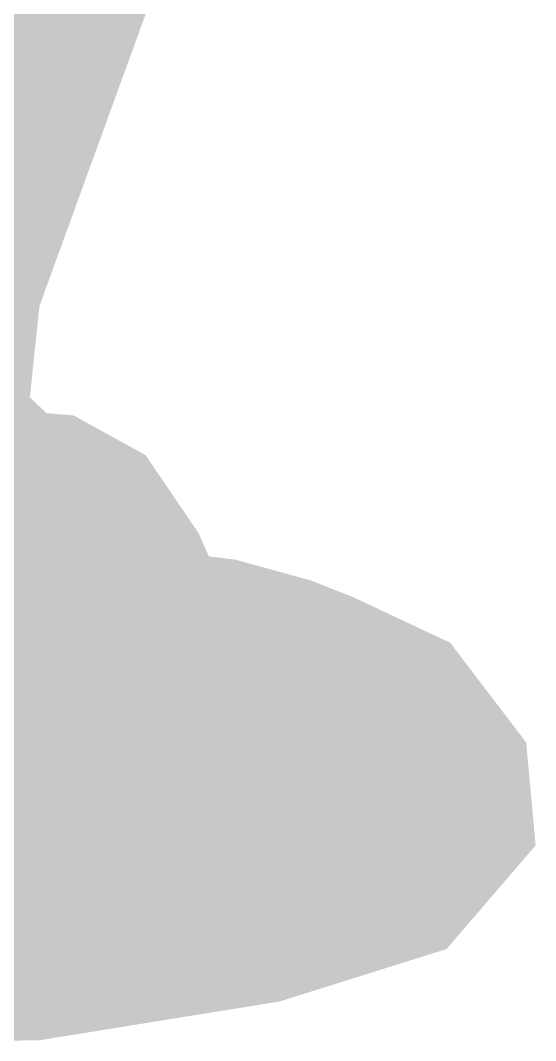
# Model space of a CAD drawing. Extents: x 158 to 430, y 344 to 468.
# Drawn here: x 318.23 to 328.04, y 344.04 to 363.47 of the extents above; entities that cross this region are included whole.
import ezdxf

# ---------------------------------------------------------------- set-up
doc = ezdxf.new("R2010")
doc.units = 0
doc.layers.add('LAYER_1', color=7, linetype='CONTINUOUS')

# ---------------------------------------------------------------- blocks, each defined once
blk = doc.blocks.new('*U2')
at = {"layer": 'LAYER_1', "color": 7}
for points in [[(318.047, 344.036), (318.047, 401.89), (318.407, 344.039)], [(318.407, 344.039), (318.047, 401.89), (318.407, 401.89)], [(318.407, 356.294), (318.407, 401.89), (318.572, 357.86)], [(318.572, 357.86), (318.407, 401.89), (318.572, 401.89)], [(318.572, 357.86), (318.572, 401.89), (318.59, 358.029)], [(318.59, 358.029), (318.572, 401.89), (318.59, 401.89)], [(318.59, 358.029), (318.59, 401.89), (318.723, 358.395)], [(318.723, 358.395), (318.59, 401.89), (318.723, 401.89)], [(318.723, 358.395), (318.723, 401.89), (319.237, 359.808)], [(319.237, 359.808), (318.723, 401.89), (319.237, 401.89)], [(319.237, 359.808), (319.237, 401.89), (320.611, 363.585)], [(318.407, 344.039), (318.407, 356.294), (318.572, 344.04)], [(318.572, 344.04), (318.407, 356.294), (318.572, 356.133)], [(318.572, 344.04), (318.572, 356.133), (318.59, 344.043)], [(318.59, 344.043), (318.572, 356.133), (318.59, 356.116)], [(318.59, 344.043), (318.59, 356.116), (318.723, 344.064)], [(318.723, 344.064), (318.59, 356.116), (318.723, 355.987)], [(318.723, 344.064), (318.723, 355.987), (319.237, 344.147)], [(319.237, 344.147), (318.723, 355.987), (319.237, 355.946)], [(319.237, 344.147), (319.237, 355.946), (320.611, 344.369)], [(320.611, 344.369), (319.237, 355.946), (320.611, 355.188)], [(320.611, 344.369), (320.611, 355.188), (320.652, 344.376)], [(320.652, 344.376), (320.611, 355.188), (320.652, 355.127)], [(320.652, 344.376), (320.652, 355.127), (320.763, 344.394)], [(320.763, 344.394), (320.652, 355.127), (320.763, 354.964)], [(320.763, 344.394), (320.763, 354.964), (321.619, 344.532)], [(321.619, 344.532), (320.763, 354.964), (321.619, 353.704)], [(321.619, 344.532), (321.619, 353.704), (321.756, 344.554)], [(321.756, 344.554), (321.619, 353.704), (321.756, 353.392)], [(321.756, 344.554), (321.756, 353.392), (321.814, 344.563)], [(321.814, 344.563), (321.756, 353.392), (321.814, 353.261)], [(321.814, 344.563), (321.814, 353.261), (321.88, 344.574)], [(321.88, 344.574), (321.814, 353.261), (321.88, 353.252)], [(321.88, 344.574), (321.88, 353.252), (322.318, 344.644)], [(322.318, 344.644), (321.88, 353.252), (322.318, 353.198)], [(322.318, 344.644), (322.318, 353.198), (322.415, 344.66)], [(322.415, 344.66), (322.318, 353.198), (322.415, 353.171)], [(322.415, 344.66), (322.415, 353.171), (323.067, 344.765)], [(323.067, 344.765), (322.415, 353.171), (323.067, 352.992)], [(323.067, 344.765), (323.067, 352.992), (323.166, 344.781)], [(323.166, 344.781), (323.067, 352.992), (323.166, 352.964)], [(323.166, 344.781), (323.166, 352.964), (323.759, 344.968)], [(323.759, 344.968), (323.166, 352.964), (323.759, 352.801)], [(323.759, 344.968), (323.759, 352.801), (324.217, 345.112)], [(324.217, 345.112), (323.759, 352.801), (324.217, 352.62)], [(324.217, 345.112), (324.217, 352.62), (324.554, 345.218)], [(324.554, 345.218), (324.217, 352.62), (324.554, 352.487)], [(324.554, 345.218), (324.554, 352.487), (324.727, 345.272)], [(324.727, 345.272), (324.554, 352.487), (324.727, 352.406)], [(324.727, 345.272), (324.727, 352.406), (324.732, 345.274)], [(324.732, 345.274), (324.727, 352.406), (324.732, 352.404)], [(324.732, 345.274), (324.732, 352.404), (325.247, 345.436)], [(325.247, 345.436), (324.732, 352.404), (325.247, 352.161)], [(325.247, 345.436), (325.247, 352.161), (325.741, 345.591)], [(325.741, 345.591), (325.247, 352.161), (325.741, 351.93)], [(325.741, 345.591), (325.741, 351.93), (325.769, 345.6)], [(325.769, 345.6), (325.741, 351.93), (325.769, 351.916)], [(325.769, 345.6), (325.769, 351.916), (325.845, 345.624)], [(325.845, 345.624), (325.769, 351.916), (325.845, 351.881)], [(325.845, 345.624), (325.845, 351.881), (326.061, 345.692)], [(326.061, 345.692), (325.845, 351.881), (326.061, 351.779)], [(326.061, 345.692), (326.061, 351.779), (326.129, 345.713)], [(326.129, 345.713), (326.061, 351.779), (326.129, 351.747)], [(326.129, 345.713), (326.129, 351.747), (326.344, 345.781)], [(326.344, 345.781), (326.129, 351.747), (326.344, 351.647)], [(326.344, 345.781), (326.344, 351.647), (326.37, 345.811)], [(326.37, 345.811), (326.344, 351.647), (326.37, 351.634)], [(326.37, 345.811), (326.37, 351.634), (326.377, 345.82)], [(326.377, 345.82), (326.37, 351.634), (326.377, 351.631)], [(326.377, 345.82), (326.377, 351.631), (326.41, 345.858)], [(326.41, 345.858), (326.377, 351.631), (326.41, 351.616)], [(326.41, 345.858), (326.41, 351.616), (326.861, 346.383)], [(326.861, 346.383), (326.41, 351.616), (326.861, 351.023)], [(326.861, 346.383), (326.861, 351.023), (327.858, 347.545)], [(327.858, 347.545), (326.861, 351.023), (327.858, 349.715)], [(327.858, 347.545), (327.858, 349.715), (327.859, 347.546)], [(327.859, 347.546), (327.858, 349.715), (327.859, 349.714)], [(327.859, 347.546), (327.859, 349.714), (327.956, 347.659)], [(327.956, 347.659), (327.859, 349.714), (327.956, 348.646)], [(327.956, 347.659), (327.956, 348.646), (328.038, 347.754)]]:
    blk.add_solid(points, dxfattribs=at)
blk = doc.blocks.new('BLOCK_2')
at = {"layer": 'LAYER_1', "color": 7}
blk.add_blockref('*U2', (0, 0), dxfattribs=at)

msp = doc.modelspace()

# ---------------------------------------------------------------- block references
at = {"layer": 'LAYER_1'}
msp.add_blockref('BLOCK_2', (0, 0), dxfattribs=at)

doc.saveas('drawing.dxf')
